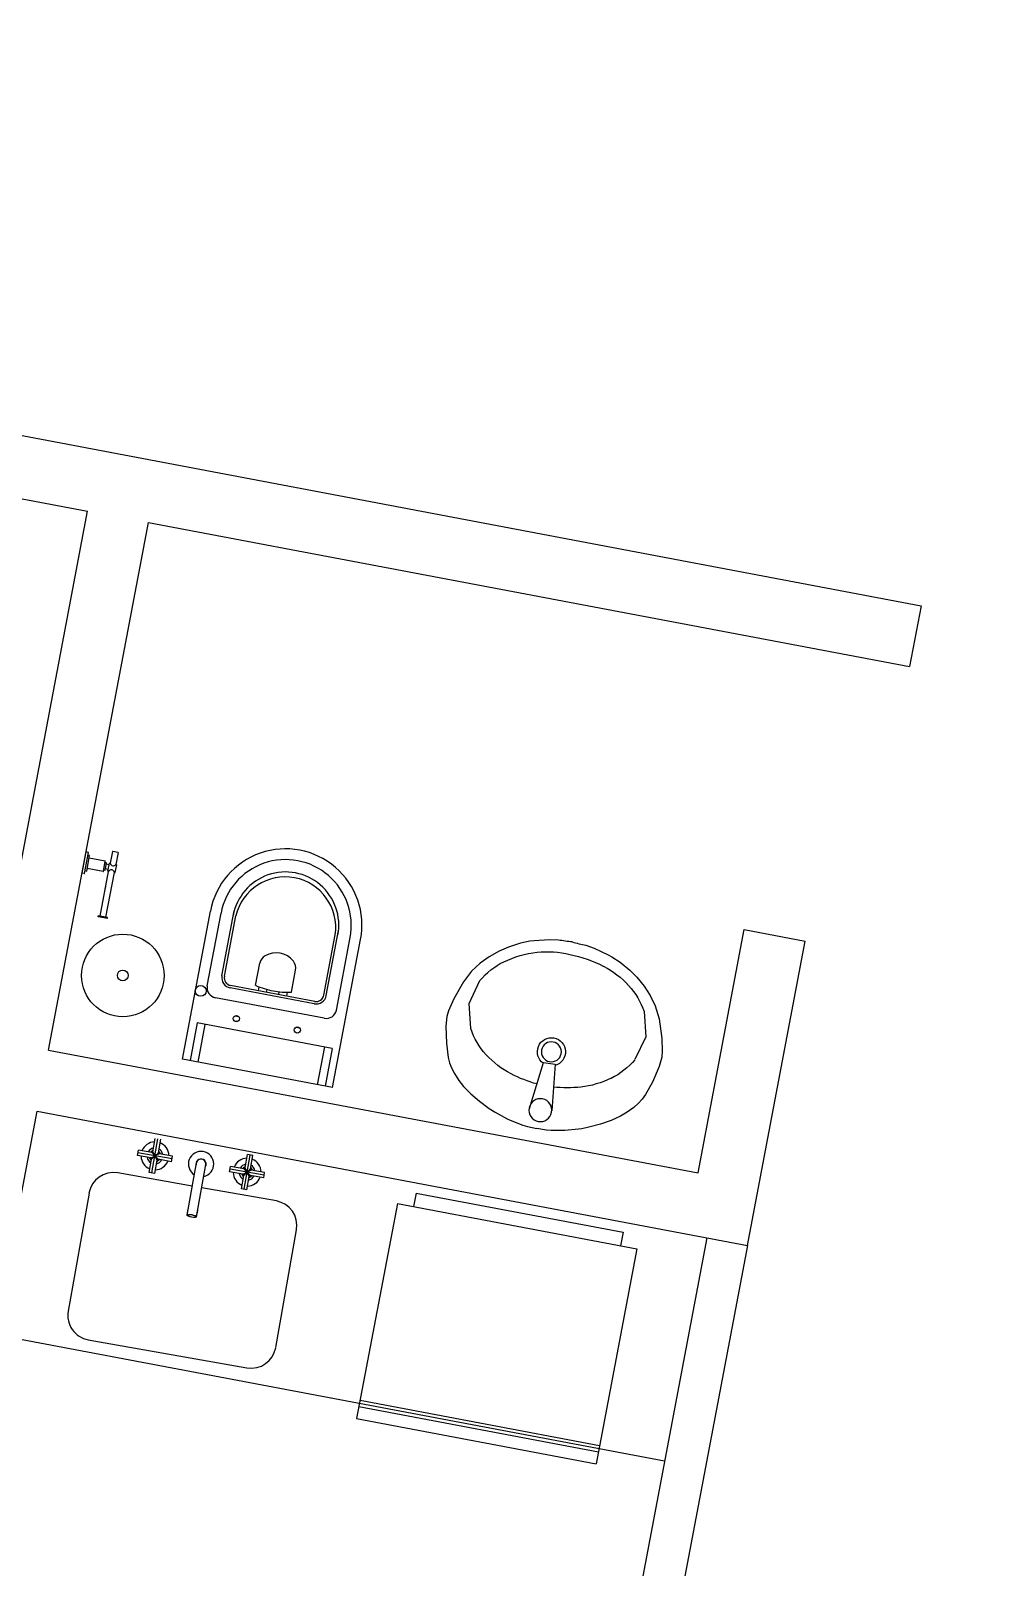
# Model space of a CAD drawing. Header units: inches. Extents: x -18604 to 2753, y -9056 to 3482.
# Drawn here: x -857.9 to -623.2, y -4356.8 to -3984.8 of the extents above; entities that cross this region are included whole.
import ezdxf

# ---------------------------------------------------------------- set-up
doc = ezdxf.new("R2010")
doc.units = ezdxf.units.IN
doc.linetypes.add('CONTINU', pattern=[0])
for name, color, linetype in [('FORÇA 1', 86, 'Continuous'), ('Linha Fina', 253, 'Continuous'), ('MOVEIS', 2, 'Continuous'), ('Parede', 6, 'Continuous'), ('Parede Baixo', 4, 'Continuous')]:
    doc.layers.add(name, color=color, linetype=linetype)

msp = doc.modelspace()

# ---------------------------------------------------------------- linework, layer by layer
at = {"layer": 'FORÇA 1'}
msp.add_open_spline([(30.92, -3632.36, -1746.08), (104.75, -3421.44, -1736.37), (202.16, -3061.05, -1725.2), (30.76, -2529.53, -1768.31), (-499.53, -2321.16, -1750.5), (-889.39, -2800.64, -1754.32), (-770.12, -3451.02, -1754.94), (-465.11, -3789.12, -1754.67), (-282.47, -3991.57, -1754.51)], degree=3, knots=[178.838613, 178.838613, 178.838613, 178.838613, 834.168805, 1290.493079, 1729.769843, 2241.688692, 2781.671488, 3587.659258, 3587.659258, 3587.659258, 3587.659258], dxfattribs=at)
at = {"layer": 'Linha Fina'}
for p, q in [((-845.44, -4188.77, -1754.51), (-844.48, -4183.66, -1754.51)), ((-844.84, -4188.83, -1754.51), (-843.9, -4183.82, -1754.51)), ((-843.94, -4183.76, -1754.51), (-844.48, -4183.66, -1754.51)), ((-844.33, -4188.27, -1754.51), (-843.62, -4184.53, -1754.51)), ((-843.66, -4184.47, -1754.51), (-843.96, -4184.42, -1754.51)), ((-839.85, -4185.86, -1754.51), (-843.74, -4185.12, -1754.51)), ((-838.09, -4183.5, -1754.51), (-838.63, -4186.39, -1754.51)), ((-838.09, -4183.5, -1754.51), (-838.63, -4186.39, -1754.51)), ((-836.71, -4183.76, -1754.51), (-837.26, -4186.65, -1754.51)), ((-844.9, -4188.87, -1754.51), (-845.44, -4188.77, -1754.51)), ((-844.39, -4188.31, -1754.51), (-844.68, -4188.25, -1754.51)), ((-840.34, -4188.41, -1754.51), (-844.22, -4187.68, -1754.51)), ((-841.06, -4199.2, -1754.51), (-839.01, -4188.36, -1754.51)), ((-840.28, -4188.37, -1754.51), (-839.82, -4185.91, -1754.51)), ((-839.92, -4188.08, -1754.51), (-840.17, -4188.04, -1754.51)), ((-839.86, -4188.04, -1754.51), (-839.55, -4186.37, -1754.51)), ((-839.59, -4186.31, -1754.51), (-839.83, -4186.27, -1754.51)), ((-839.17, -4187.89, -1754.51), (-839.81, -4187.77, -1754.51)), ((-839.68, -4199.46, -1754.51), (-837.63, -4188.62, -1754.51)), ((-838.96, -4186.76, -1754.51), (-839.6, -4186.64, -1754.51)), ((-839.19, -4188.27, -1754.51), (-838.84, -4186.4, -1754.51)), ((-839.01, -4188.36, -1754.51), (-839.15, -4188.33, -1754.51)), ((-838.63, -4186.39, -1754.51), (-838.78, -4186.36, -1754.51)), ((-837.48, -4188.65, -1754.51), (-837.63, -4188.62, -1754.51)), ((-837.42, -4188.61, -1754.51), (-837.07, -4186.74, -1754.51)), ((-837.11, -4186.68, -1754.51), (-837.26, -4186.65, -1754.51)), ((-839.9, -4193.11, -1754.51), (-839.69, -4191.99, -1754.51)), ((-841.58, -4199.33, -1754.51), (-841.54, -4199.11, -1754.51)), ((-839.29, -4199.76, -1754.51), (-841.58, -4199.33, -1754.51)), ((-839.25, -4199.54, -1754.51), (-841.54, -4199.11, -1754.51)), ((-839.29, -4199.76, -1754.51), (-839.25, -4199.54, -1754.51)), ((-808.4, -4223.3, -1754.51), (-807.55, -4223.46, -1754.51)), ((-793.66, -4226.09, -1754.51), (-792.82, -4226.25, -1754.51))]:
    msp.add_line(p, q, dxfattribs=at)
at = {"layer": 'Linha Fina', "linetype": 'CONTINU'}
for p in [(-837.99, -4183.52, -1754.51), (-836.71, -4183.76, -1754.51)]:
    msp.add_line(p, (-838.09, -4183.5, -1754.51), dxfattribs=at)
at = {"layer": 'Linha Fina', "color": 253, "lineweight": 0}
for p, q in [((-841.54, -4199.11, -1754.51), (-841.58, -4199.33, -1754.51)), ((-841.58, -4199.33, -1754.51), (-839.29, -4199.76, -1754.51)), ((-841.06, -4199.2, -1754.51), (-841.54, -4199.11, -1754.51)), ((-840.65, -4197.04, -1754.51), (-841.06, -4199.2, -1754.51)), ((-839.68, -4199.46, -1754.51), (-839.27, -4197.3, -1754.51)), ((-839.25, -4199.54, -1754.51), (-839.68, -4199.46, -1754.51)), ((-839.29, -4199.76, -1754.51), (-839.25, -4199.54, -1754.51))]:
    msp.add_line(p, q, dxfattribs=at)
at = {"layer": 'Linha Fina'}
for radius in [10, 1.31]:
    msp.add_circle((-835.58, -4213.55, -1754.51), radius, dxfattribs=at)
for centre, radius, start, end in [((-843.95, -4184.37, -1754.51), 0.05, 169.2862, 259.2862), ((-843.95, -4183.81, -1754.51), 0.05, 349.2862, 79.2862), ((-843.67, -4184.52, -1754.51), 0.05, 349.2862, 79.2862), ((-844.89, -4188.82, -1754.51), 0.05, 259.2862, 349.2862), ((-844.69, -4188.3, -1754.51), 0.05, 79.2862, 169.2862), ((-844.38, -4188.26, -1754.51), 0.05, 259.2862, 349.2862), ((-840.33, -4188.36, -1754.51), 0.05, 259.2862, 349.2862), ((-840.16, -4187.99, -1754.51), 0.05, 169.2862, 259.2862), ((-839.91, -4188.03, -1754.51), 0.05, 259.2862, 349.2862), ((-839.84, -4186.32, -1754.51), 0.05, 79.2862, 169.2862), ((-839.86, -4185.91, -1754.51), 0.05, 349.2862, 79.2862), ((-839.59, -4186.36, -1754.51), 0.05, 349.2862, 79.2862), ((-839.14, -4188.28, -1754.51), 0.05, 169.2862, 259.2862), ((-839.18, -4187.94, -1754.51), 0.05, 349.2862, 79.2862), ((-838.36, -4188.72, -1754.51), 0.74, 8.212, 150.3605), ((-838.95, -4186.71, -1754.51), 0.05, 259.2862, 349.2862), ((-838.79, -4186.41, -1754.51), 0.05, 79.2862, 169.2862), ((-837.9, -4186.29, -1754.51), 0.74, 188.212, 330.3605), ((-837.47, -4188.6, -1754.51), 0.05, 259.2862, 349.2862), ((-837.12, -4186.73, -1754.51), 0.05, 349.2862, 79.2862)]:
    msp.add_arc(centre, radius, start, end, dxfattribs=at)
at = {"layer": 'MOVEIS'}
for p, q in [((-821.15, -4233.83, -1754.51), (-814.36, -4197.96, -1754.51)), ((-815.14, -4216.03, -1754.51), (-811.81, -4198.45, -1754.51)), ((-811.58, -4213.65, -1754.51), (-808.6, -4197.9, -1754.51)), ((-810.99, -4213.76, -1754.51), (-808.22, -4199.12, -1754.51)), ((-786.92, -4218.31, -1754.51), (-784.15, -4203.68, -1754.51)), ((-786.33, -4218.42, -1754.51), (-783.35, -4202.68, -1754.51)), ((-784.79, -4240.7, -1754.51), (-778.01, -4204.84, -1754.51)), ((-783.89, -4221.94, -1754.51), (-780.56, -4204.36, -1754.51)), ((-803.43, -4215.99, -1754.51), (-802.41, -4210.61, -1754.51)), ((-794.78, -4217.63, -1754.51), (-793.76, -4212.25, -1754.51)), ((-751.76, -4220.32, -1754.51), (-749.15, -4214.79, -1754.51)), ((-789.25, -4220.42, -1754.51), (-809.59, -4216.57, -1754.51)), ((-789.14, -4219.83, -1754.51), (-809.48, -4215.98, -1754.51)), ((-802.75, -4217.25, -1754.51), (-802.57, -4216.33, -1754.51)), ((-800.78, -4217.62, -1754.51), (-800.66, -4216.95, -1754.51)), ((-797.83, -4218.18, -1754.51), (-797.71, -4217.51, -1754.51)), ((-795.87, -4218.55, -1754.51), (-795.69, -4217.63, -1754.51)), ((-786.81, -4223.93, -1754.51), (-813.14, -4218.95, -1754.51)), ((-751.35, -4226.43, -1754.51), (-751.76, -4220.32, -1754.51)), ((-709.42, -4222.31, -1754.51), (-709.01, -4228.41, -1754.51)), ((-817.57, -4225.04, -1754.51), (-819.3, -4234.18, -1754.51)), ((-784.91, -4231.22, -1754.51), (-817.57, -4225.04, -1754.51)), ((-815.69, -4225.39, -1754.51), (-817.42, -4234.53, -1754.51)), ((-709.01, -4228.41, -1754.51), (-711.63, -4233.94, -1754.51)), ((-786.8, -4230.86, -1754.51), (-788.53, -4240, -1754.51)), ((-784.91, -4231.22, -1754.51), (-786.64, -4240.36, -1754.51)), ((-784.79, -4240.7, -1754.51), (-821.15, -4233.83, -1754.51)), ((-737.11, -4245.77, -1754.51), (-733.76, -4234.65, -1754.51)), ((-733.76, -4234.65, -1754.51), (-730.92, -4235.06, -1754.51)), ((-730.92, -4235.06, -1754.51), (-731.75, -4246.37, -1754.51)), ((-832.04, -4257.18, -1754.51), (-831.81, -4255.84, -1754.51)), ((-828.57, -4256.41, -1754.51), (-831.81, -4255.84, -1754.51)), ((-828.53, -4261.37, -1754.51), (-827.07, -4253.11, -1754.51)), ((-828.31, -4256.23, -1754.51), (-827.74, -4252.99, -1754.51)), ((-826.97, -4256.47, -1754.51), (-826.4, -4253.23, -1754.51)), ((-828.81, -4257.75, -1754.51), (-832.04, -4257.18, -1754.51)), ((-823.67, -4257.97, -1754.51), (-831.92, -4256.51, -1754.51)), ((-829.19, -4261.25, -1754.51), (-828.62, -4258.01, -1754.51)), ((-828.81, -4257.75, -1754.51), (-828.8, -4257.75, -1754.51)), ((-828.8, -4257.75, -1754.51), (-828.79, -4257.74, -1754.51)), ((-828.79, -4257.74, -1754.51), (-828.76, -4257.73, -1754.51)), ((-828.76, -4257.73, -1754.51), (-828.74, -4257.72, -1754.51)), ((-828.74, -4257.72, -1754.51), (-828.71, -4257.7, -1754.51)), ((-828.71, -4257.7, -1754.51), (-828.67, -4257.68, -1754.51)), ((-828.67, -4257.68, -1754.51), (-828.67, -4257.68, -1754.51)), ((-828.67, -4257.68, -1754.51), (-828.66, -4257.68, -1754.51)), ((-828.66, -4257.68, -1754.51), (-828.65, -4257.67, -1754.51)), ((-828.65, -4257.67, -1754.51), (-828.61, -4257.65, -1754.51)), ((-826.97, -4256.47, -1754.51), (-828.62, -4258.01, -1754.51)), ((-828.61, -4257.65, -1754.51), (-828.56, -4257.63, -1754.51)), ((-827.8, -4257.24, -1754.51), (-828.57, -4256.41, -1754.51)), ((-828.56, -4257.63, -1754.51), (-828.51, -4257.6, -1754.51)), ((-828.51, -4257.6, -1754.51), (-828.51, -4257.6, -1754.51)), ((-828.51, -4257.6, -1754.51), (-828.5, -4257.6, -1754.51)), ((-828.5, -4257.6, -1754.51), (-828.44, -4257.57, -1754.51)), ((-828.5, -4257.6, -1754.51), (-828.5, -4257.6, -1754.51)), ((-828.44, -4257.57, -1754.51), (-828.39, -4257.54, -1754.51)), ((-828.39, -4257.54, -1754.51), (-828.33, -4257.51, -1754.51)), ((-828.33, -4257.51, -1754.51), (-828.32, -4257.5, -1754.51)), ((-828.32, -4257.5, -1754.51), (-828.31, -4257.5, -1754.51)), ((-827.28, -4258.25, -1754.51), (-828.31, -4256.23, -1754.51)), ((-828.31, -4257.5, -1754.51), (-828.3, -4257.5, -1754.51)), ((-828.3, -4257.5, -1754.51), (-828.25, -4257.47, -1754.51)), ((-828.25, -4257.47, -1754.51), (-828.19, -4257.44, -1754.51)), ((-828.19, -4257.44, -1754.51), (-828.14, -4257.41, -1754.51)), ((-828.14, -4257.41, -1754.51), (-828.11, -4257.4, -1754.51)), ((-828.11, -4257.4, -1754.51), (-828.09, -4257.39, -1754.51)), ((-828.09, -4257.39, -1754.51), (-828.06, -4257.37, -1754.51)), ((-828.06, -4257.37, -1754.51), (-827.97, -4257.33, -1754.51)), ((-827.97, -4257.33, -1754.51), (-827.88, -4257.28, -1754.51)), ((-827.88, -4257.28, -1754.51), (-827.8, -4257.24, -1754.51)), ((-827.86, -4261.48, -1754.51), (-827.28, -4258.25, -1754.51)), ((-826.79, -4256.73, -1754.51), (-827.8, -4257.24, -1754.51)), ((-827.8, -4257.24, -1754.51), (-827.73, -4257.31, -1754.51)), ((-827.73, -4257.31, -1754.51), (-827.66, -4257.38, -1754.51)), ((-827.66, -4257.38, -1754.51), (-827.6, -4257.45, -1754.51)), ((-827.6, -4257.45, -1754.51), (-827.58, -4257.48, -1754.51)), ((-827.58, -4257.48, -1754.51), (-827.55, -4257.5, -1754.51)), ((-827.55, -4257.5, -1754.51), (-827.53, -4257.52, -1754.51)), ((-827.53, -4257.52, -1754.51), (-827.49, -4257.57, -1754.51)), ((-827.49, -4257.57, -1754.51), (-827.45, -4257.61, -1754.51)), ((-827.45, -4257.61, -1754.51), (-827.41, -4257.65, -1754.51)), ((-827.41, -4257.65, -1754.51), (-827.4, -4257.66, -1754.51)), ((-827.4, -4257.66, -1754.51), (-827.4, -4257.67, -1754.51)), ((-827.4, -4257.67, -1754.51), (-827.39, -4257.67, -1754.51)), ((-827.39, -4257.67, -1754.51), (-827.34, -4257.72, -1754.51)), ((-827.34, -4257.72, -1754.51), (-827.3, -4257.77, -1754.51)), ((-827.3, -4257.77, -1754.51), (-827.26, -4257.82, -1754.51)), ((-827.26, -4257.82, -1754.51), (-827.25, -4257.82, -1754.51)), ((-827.25, -4257.82, -1754.51), (-827.25, -4257.82, -1754.51)), ((-827.25, -4257.82, -1754.51), (-827.25, -4257.82, -1754.51)), ((-827.25, -4257.82, -1754.51), (-827.21, -4257.87, -1754.51)), ((-827.21, -4257.87, -1754.51), (-827.17, -4257.9, -1754.51)), ((-827.17, -4257.9, -1754.51), (-827.14, -4257.94, -1754.51)), ((-827.14, -4257.94, -1754.51), (-827.14, -4257.95, -1754.51)), ((-827.14, -4257.95, -1754.51), (-827.13, -4257.95, -1754.51)), ((-827.13, -4257.95, -1754.51), (-827.13, -4257.96, -1754.51)), ((-827.13, -4257.96, -1754.51), (-827.1, -4257.98, -1754.51)), ((-827.1, -4257.98, -1754.51), (-827.08, -4258.01, -1754.51)), ((-827.08, -4258.01, -1754.51), (-827.06, -4258.03, -1754.51)), ((-827.06, -4258.03, -1754.51), (-827.04, -4258.05, -1754.51)), ((-827.04, -4258.05, -1754.51), (-827.03, -4258.06, -1754.51)), ((-827.03, -4258.06, -1754.51), (-827.02, -4258.07, -1754.51)), ((-823.79, -4258.64, -1754.51), (-827.02, -4258.07, -1754.51)), ((-823.55, -4257.3, -1754.51), (-826.79, -4256.73, -1754.51)), ((-823.79, -4258.64, -1754.51), (-823.55, -4257.3, -1754.51)), ((-820.01, -4271.57, -1754.51), (-817.78, -4258.93, -1754.51)), ((-817.71, -4271.97, -1754.51), (-815.48, -4259.34, -1754.51)), ((-806.22, -4265.3, -1754.51), (-804.76, -4257.05, -1754.51)), ((-806, -4260.17, -1754.51), (-805.43, -4256.93, -1754.51)), ((-804.09, -4257.17, -1754.51), (-805.43, -4256.93, -1754.51)), ((-804.66, -4260.4, -1754.51), (-804.09, -4257.17, -1754.51)), ((-818.76, -4264.57, -1817.95), (-836.81, -4261.38, -1817.95)), ((-827.86, -4261.48, -1754.51), (-829.19, -4261.25, -1754.51)), ((-809.74, -4261.12, -1754.51), (-809.5, -4259.78, -1754.51)), ((-806.5, -4261.69, -1754.51), (-809.74, -4261.12, -1754.51)), ((-801.36, -4261.91, -1754.51), (-809.62, -4260.45, -1754.51)), ((-806.26, -4260.35, -1754.51), (-809.5, -4259.78, -1754.51)), ((-806.89, -4265.19, -1754.51), (-806.32, -4261.95, -1754.51)), ((-806.5, -4261.69, -1754.51), (-806.49, -4261.69, -1754.51)), ((-806.49, -4261.69, -1754.51), (-806.48, -4261.68, -1754.51)), ((-806.48, -4261.68, -1754.51), (-806.46, -4261.67, -1754.51)), ((-806.46, -4261.67, -1754.51), (-806.43, -4261.65, -1754.51)), ((-806.43, -4261.65, -1754.51), (-806.4, -4261.64, -1754.51)), ((-806.4, -4261.64, -1754.51), (-806.36, -4261.62, -1754.51)), ((-806.36, -4261.62, -1754.51), (-806.35, -4261.61, -1754.51)), ((-806.36, -4261.62, -1754.51), (-806.36, -4261.62, -1754.51)), ((-806.35, -4261.61, -1754.51), (-806.3, -4261.59, -1754.51)), ((-806.35, -4261.61, -1754.51), (-806.35, -4261.61, -1754.51)), ((-806.31, -4261.95, -1754.51), (-806.32, -4261.95, -1754.51)), ((-806.3, -4261.93, -1754.51), (-806.31, -4261.95, -1754.51)), ((-806.3, -4261.59, -1754.51), (-806.25, -4261.56, -1754.51)), ((-806.28, -4261.92, -1754.51), (-806.3, -4261.93, -1754.51)), ((-806.26, -4261.9, -1754.51), (-806.28, -4261.92, -1754.51)), ((-806.25, -4260.37, -1754.51), (-806.26, -4260.35, -1754.51)), ((-806.26, -4260.35, -1754.51), (-806.26, -4260.35, -1754.51)), ((-806.23, -4261.87, -1754.51), (-806.26, -4261.9, -1754.51)), ((-806.23, -4260.39, -1754.51), (-806.25, -4260.37, -1754.51)), ((-806.25, -4261.56, -1754.51), (-806.2, -4261.54, -1754.51)), ((-806.21, -4260.41, -1754.51), (-806.23, -4260.39, -1754.51)), ((-806.21, -4261.85, -1754.51), (-806.23, -4261.87, -1754.51)), ((-806.19, -4260.43, -1754.51), (-806.21, -4260.41, -1754.51)), ((-806.2, -4261.84, -1754.51), (-806.21, -4261.85, -1754.51)), ((-806.2, -4261.54, -1754.51), (-806.19, -4261.53, -1754.51)), ((-806.2, -4261.54, -1754.51), (-806.2, -4261.54, -1754.51)), ((-806.2, -4261.54, -1754.51), (-806.2, -4261.54, -1754.51)), ((-806.19, -4261.83, -1754.51), (-806.2, -4261.84, -1754.51)), ((-806.2, -4261.84, -1754.51), (-806.2, -4261.84, -1754.51)), ((-806.16, -4260.46, -1754.51), (-806.19, -4260.43, -1754.51)), ((-806.19, -4261.53, -1754.51), (-806.14, -4261.5, -1754.51)), ((-806.15, -4261.8, -1754.51), (-806.19, -4261.83, -1754.51)), ((-806.16, -4260.47, -1754.51), (-806.16, -4260.46, -1754.51)), ((-806.15, -4260.47, -1754.51), (-806.16, -4260.47, -1754.51)), ((-806.15, -4260.48, -1754.51), (-806.15, -4260.47, -1754.51)), ((-806.11, -4260.51, -1754.51), (-806.15, -4260.48, -1754.51)), ((-806.12, -4261.76, -1754.51), (-806.15, -4261.8, -1754.51)), ((-806.14, -4261.5, -1754.51), (-806.08, -4261.47, -1754.51)), ((-806.07, -4261.72, -1754.51), (-806.12, -4261.76, -1754.51)), ((-806.07, -4260.55, -1754.51), (-806.11, -4260.51, -1754.51)), ((-806.08, -4261.47, -1754.51), (-806.02, -4261.44, -1754.51)), ((-806.04, -4260.59, -1754.51), (-806.07, -4260.55, -1754.51)), ((-806.02, -4261.67, -1754.51), (-806.07, -4261.72, -1754.51)), ((-806.07, -4261.72, -1754.51), (-806.07, -4261.72, -1754.51)), ((-806.07, -4261.72, -1754.51), (-806.07, -4261.72, -1754.51)), ((-806.07, -4261.72, -1754.51), (-806.07, -4261.72, -1754.51)), ((-806.03, -4260.6, -1754.51), (-806.04, -4260.59, -1754.51)), ((-805.99, -4260.65, -1754.51), (-806.03, -4260.6, -1754.51)), ((-806.03, -4260.6, -1754.51), (-806.03, -4260.6, -1754.51)), ((-806.03, -4260.6, -1754.51), (-806.03, -4260.6, -1754.51)), ((-806.02, -4261.44, -1754.51), (-806.01, -4261.44, -1754.51)), ((-805.97, -4261.63, -1754.51), (-806.02, -4261.67, -1754.51)), ((-806.01, -4261.44, -1754.51), (-806, -4261.44, -1754.51)), ((-804.98, -4262.19, -1754.51), (-806, -4260.17, -1754.51)), ((-806, -4261.43, -1754.51), (-805.94, -4261.41, -1754.51)), ((-806, -4261.44, -1754.51), (-806, -4261.43, -1754.51)), ((-805.94, -4260.7, -1754.51), (-805.99, -4260.65, -1754.51)), ((-805.92, -4261.58, -1754.51), (-805.97, -4261.63, -1754.51)), ((-805.9, -4260.74, -1754.51), (-805.94, -4260.7, -1754.51)), ((-805.94, -4261.41, -1754.51), (-805.89, -4261.38, -1754.51)), ((-805.91, -4261.57, -1754.51), (-805.92, -4261.58, -1754.51)), ((-805.92, -4261.58, -1754.51), (-805.92, -4261.58, -1754.51)), ((-805.9, -4261.56, -1754.51), (-805.91, -4261.57, -1754.51)), ((-805.89, -4260.75, -1754.51), (-805.9, -4260.74, -1754.51)), ((-805.86, -4261.52, -1754.51), (-805.9, -4261.56, -1754.51)), ((-805.88, -4260.76, -1754.51), (-805.89, -4260.75, -1754.51)), ((-805.89, -4261.38, -1754.51), (-805.83, -4261.35, -1754.51)), ((-805.84, -4260.81, -1754.51), (-805.88, -4260.76, -1754.51)), ((-805.88, -4260.76, -1754.51), (-805.88, -4260.76, -1754.51)), ((-805.82, -4261.48, -1754.51), (-805.86, -4261.52, -1754.51)), ((-805.8, -4260.85, -1754.51), (-805.84, -4260.81, -1754.51)), ((-805.83, -4261.35, -1754.51), (-805.81, -4261.34, -1754.51)), ((-805.77, -4261.44, -1754.51), (-805.82, -4261.48, -1754.51)), ((-805.81, -4261.34, -1754.51), (-805.78, -4261.32, -1754.51)), ((-805.75, -4260.9, -1754.51), (-805.8, -4260.85, -1754.51)), ((-805.78, -4261.32, -1754.51), (-805.75, -4261.31, -1754.51)), ((-805.75, -4261.42, -1754.51), (-805.77, -4261.44, -1754.51)), ((-805.73, -4260.92, -1754.51), (-805.75, -4260.9, -1754.51)), ((-805.75, -4261.31, -1754.51), (-805.66, -4261.27, -1754.51)), ((-805.73, -4261.4, -1754.51), (-805.75, -4261.42, -1754.51)), ((-805.71, -4260.94, -1754.51), (-805.73, -4260.92, -1754.51)), ((-805.7, -4261.38, -1754.51), (-805.73, -4261.4, -1754.51)), ((-805.69, -4260.96, -1754.51), (-805.71, -4260.94, -1754.51)), ((-805.63, -4261.31, -1754.51), (-805.7, -4261.38, -1754.51)), ((-805.62, -4261.03, -1754.51), (-805.69, -4260.96, -1754.51)), ((-805.66, -4261.27, -1754.51), (-805.58, -4261.22, -1754.51)), ((-805.56, -4261.24, -1754.51), (-805.63, -4261.31, -1754.51)), ((-805.56, -4261.11, -1754.51), (-805.62, -4261.03, -1754.51)), ((-805.58, -4261.22, -1754.51), (-805.49, -4261.18, -1754.51)), ((-805.49, -4261.18, -1754.51), (-805.56, -4261.11, -1754.51)), ((-805.49, -4261.18, -1754.51), (-805.56, -4261.24, -1754.51)), ((-805.55, -4265.42, -1754.51), (-804.98, -4262.19, -1754.51)), ((-804.66, -4260.4, -1754.51), (-805.49, -4261.18, -1754.51)), ((-804.48, -4260.67, -1754.51), (-805.49, -4261.18, -1754.51)), ((-805.49, -4261.18, -1754.51), (-805.42, -4261.25, -1754.51)), ((-805.42, -4261.25, -1754.51), (-805.36, -4261.32, -1754.51)), ((-805.36, -4261.32, -1754.51), (-805.29, -4261.39, -1754.51)), ((-805.29, -4261.39, -1754.51), (-805.27, -4261.41, -1754.51)), ((-805.27, -4261.41, -1754.51), (-805.25, -4261.44, -1754.51)), ((-805.25, -4261.44, -1754.51), (-805.23, -4261.46, -1754.51)), ((-805.23, -4261.46, -1754.51), (-805.19, -4261.5, -1754.51)), ((-805.19, -4261.5, -1754.51), (-805.14, -4261.55, -1754.51)), ((-805.14, -4261.55, -1754.51), (-805.1, -4261.59, -1754.51)), ((-805.1, -4261.59, -1754.51), (-805.1, -4261.6, -1754.51)), ((-805.1, -4261.6, -1754.51), (-805.09, -4261.6, -1754.51)), ((-805.09, -4261.6, -1754.51), (-805.09, -4261.61, -1754.51)), ((-805.09, -4261.61, -1754.51), (-805.04, -4261.66, -1754.51)), ((-805.04, -4261.66, -1754.51), (-804.99, -4261.71, -1754.51)), ((-804.99, -4261.71, -1754.51), (-804.95, -4261.75, -1754.51)), ((-804.95, -4261.75, -1754.51), (-804.95, -4261.76, -1754.51)), ((-804.95, -4261.76, -1754.51), (-804.95, -4261.76, -1754.51)), ((-804.95, -4261.76, -1754.51), (-804.94, -4261.76, -1754.51)), ((-804.94, -4261.76, -1754.51), (-804.91, -4261.8, -1754.51)), ((-804.91, -4261.8, -1754.51), (-804.87, -4261.84, -1754.51)), ((-804.87, -4261.84, -1754.51), (-804.83, -4261.88, -1754.51)), ((-804.83, -4261.88, -1754.51), (-804.83, -4261.88, -1754.51)), ((-804.83, -4261.88, -1754.51), (-804.82, -4261.89, -1754.51)), ((-804.82, -4261.89, -1754.51), (-804.82, -4261.89, -1754.51)), ((-804.82, -4261.89, -1754.51), (-804.79, -4261.92, -1754.51)), ((-804.79, -4261.92, -1754.51), (-804.77, -4261.95, -1754.51)), ((-804.77, -4261.95, -1754.51), (-804.75, -4261.97, -1754.51)), ((-804.75, -4261.97, -1754.51), (-804.73, -4261.99, -1754.51)), ((-804.73, -4261.99, -1754.51), (-804.72, -4262, -1754.51)), ((-801.48, -4262.57, -1754.51), (-804.72, -4262, -1754.51)), ((-804.72, -4262, -1754.51), (-804.72, -4262, -1754.51)), ((-801.25, -4261.24, -1754.51), (-804.48, -4260.67, -1754.51)), ((-801.48, -4262.57, -1754.51), (-801.25, -4261.24, -1754.51)), ((-843.76, -4266.25, -1817.95), (-848.81, -4294.81, -1817.95)), ((-798.41, -4268.16, -1817.95), (-816.46, -4264.98, -1817.95)), ((-805.55, -4265.42, -1754.51), (-806.89, -4265.19, -1754.51)), ((-764.59, -4266.26, -1691.07), (-765.2, -4269.51, -1691.07)), ((-764.59, -4266.26, -1691.07), (-714.47, -4275.74, -1691.07)), ((-820.02, -4271.59, -1754.51), (-819.74, -4270.05, -1754.51)), ((-817.71, -4271.99, -1754.51), (-817.44, -4270.46, -1754.51)), ((-769.13, -4268.76, -1691.07), (-778.98, -4320.84, -1691.07)), ((-769.13, -4268.76, -1691.07), (-711.16, -4279.73, -1691.07)), ((-820.01, -4271.57, -1754.51), (-819.88, -4271.48, -1754.51)), ((-819.97, -4271.69, -1754.51), (-820.01, -4271.57, -1754.51)), ((-819.76, -4271.84, -1754.51), (-819.97, -4271.69, -1754.51)), ((-819.88, -4271.48, -1754.51), (-819.61, -4271.43, -1754.51)), ((-819.74, -4271.57, -1754.51), (-819.79, -4271.67, -1754.51)), ((-819.79, -4271.67, -1754.51), (-819.65, -4271.79, -1754.51)), ((-819.39, -4271.98, -1754.51), (-819.76, -4271.84, -1754.51)), ((-819.54, -4271.51, -1754.51), (-819.74, -4271.57, -1754.51)), ((-819.65, -4271.79, -1754.51), (-819.34, -4271.92, -1754.51)), ((-819.61, -4271.43, -1754.51), (-819.23, -4271.44, -1754.51)), ((-819.21, -4271.5, -1754.51), (-819.54, -4271.51, -1754.51)), ((-818.92, -4272.09, -1754.51), (-819.39, -4271.98, -1754.51)), ((-819.34, -4271.92, -1754.51), (-818.91, -4272.03, -1754.51)), ((-819.23, -4271.44, -1754.51), (-818.81, -4271.49, -1754.51)), ((-818.82, -4271.55, -1754.51), (-819.21, -4271.5, -1754.51)), ((-818.43, -4272.15, -1754.51), (-818.92, -4272.09, -1754.51)), ((-818.91, -4272.03, -1754.51), (-818.46, -4272.08, -1754.51)), ((-818.44, -4271.64, -1754.51), (-818.82, -4271.55, -1754.51)), ((-818.81, -4271.49, -1754.51), (-818.4, -4271.59, -1754.51)), ((-818.46, -4272.08, -1754.51), (-818.13, -4272.06, -1754.51)), ((-818.14, -4271.76, -1754.51), (-818.44, -4271.64, -1754.51)), ((-818.04, -4272.14, -1754.51), (-818.43, -4272.15, -1754.51)), ((-818.4, -4271.59, -1754.51), (-818.04, -4271.71, -1754.51)), ((-817.96, -4271.88, -1754.51), (-818.14, -4271.76, -1754.51)), ((-818.13, -4272.06, -1754.51), (-817.95, -4271.99, -1754.51)), ((-818.04, -4271.71, -1754.51), (-817.8, -4271.84, -1754.51)), ((-817.79, -4272.08, -1754.51), (-818.04, -4272.14, -1754.51)), ((-817.95, -4271.99, -1754.51), (-817.96, -4271.88, -1754.51)), ((-817.8, -4271.84, -1754.51), (-817.71, -4271.97, -1754.51)), ((-817.71, -4271.97, -1754.51), (-817.79, -4272.08, -1754.51)), ((-798.58, -4303.67, -1817.95), (-793.54, -4275.11, -1817.95)), ((-714.47, -4275.74, -1691.07), (-715.09, -4278.99, -1691.07)), ((-711.16, -4279.73, -1691.07), (-721.01, -4331.81, -1691.07)), ((-866.57, -4300.42, -1754.51), (-704.44, -4331.09, -1754.51)), ((-843.94, -4301.76, -1817.95), (-805.53, -4308.54, -1817.95)), ((-778.43, -4317.89, -1691.07), (-720.45, -4328.86, -1691.07)), ((-778.15, -4316.42, -1691.07), (-720.17, -4327.39, -1691.07)), ((-778.98, -4320.84, -1691.07), (-721.01, -4331.81, -1691.07))]:
    msp.add_line(p, q, dxfattribs=at)
for points in [[(-726.79, -4205.43, -0.021013), (-730.14, -4204.99), (-732.27, -4204.94), (-736.04, -4205.14), (-737.04, -4205.26), (-739.35, -4205.76), (-742.26, -4206.74), (-744.45, -4207.71), (-746.89, -4209.05), (-749.08, -4210.58), (-751.14, -4212.49), (-753.14, -4215.06), (-755.49, -4219.25), (-756.72, -4222.08), (-757.15, -4223.52), (-757.42, -4225.83), (-757.26, -4229.93), (-756.82, -4233.38), (-756.5, -4234.69), (-756.01, -4235.95), (-755.33, -4237.28), (-754.27, -4238.95), (-753.09, -4240.44), (-751.37, -4242.2), (-749.26, -4244.01), (-746.92, -4245.75), (-745.47, -4246.69), (-744.03, -4247.49), (-742.54, -4248.24), (-741.79, -4248.57), (-738.74, -4249.77), (-737.6, -4250.13), (-735.35, -4250.63)], [(-726.79, -4205.43, 0.021013), (-723.52, -4206.24), (-721.51, -4206.97), (-718.08, -4208.54), (-717.19, -4209.01), (-715.23, -4210.33), (-712.87, -4212.3), (-711.19, -4214), (-709.41, -4216.14), (-707.93, -4218.37), (-706.71, -4220.9), (-705.78, -4224.02), (-705.13, -4228.78), (-705.01, -4231.86), (-705.14, -4233.36), (-705.74, -4235.61), (-707.39, -4239.36), (-709.05, -4242.41), (-709.83, -4243.52), (-710.74, -4244.51), (-711.86, -4245.5), (-713.47, -4246.67), (-715.11, -4247.63), (-717.35, -4248.64), (-719.97, -4249.55), (-722.79, -4250.32), (-724.48, -4250.66), (-726.12, -4250.88), (-727.78, -4251.03), (-728.6, -4251.06), (-731.87, -4251.07), (-733.06, -4250.99), (-735.35, -4250.63)]]:
    msp.add_lwpolyline(points, format="xyb", dxfattribs=at)
for centre, radius in [((-816.73, -4217.29, -1754.51), 1.31), ((-808.09, -4223.98, -1754.51), 0.75), ((-793.35, -4226.77, -1754.51), 0.75)]:
    msp.add_circle(centre, radius, dxfattribs=at)
for centre, radius, start, end in [((-796.19, -4201.4, -1754.51), 18.5, 349.2862, 169.2862), ((-796.19, -4201.4, -1754.51), 15.9, 349.2862, 169.2862), ((-796.19, -4201.4, -1754.51), 12.9, 349.2862, 169.2862), ((-796.29, -4201.95, -1754.51), 12.26, 351.8868, 166.6857), ((-799.75, -4211.11, -1754.51), 2.7, 120.1185, 169.2862), ((-798.45, -4213.36, -1754.51), 5.3, 38.454, 120.1185), ((-796.41, -4211.75, -1754.51), 2.7, 349.2862, 38.454), ((-809.12, -4214.11, -1754.51), 2.5, 169.2862, 259.2862), ((-809.12, -4214.11, -1754.51), 1.9, 169.2862, 259.2862), ((-812.68, -4216.49, -1754.51), 2.5, 169.2862, 259.2862), ((-794.06, -4193.44, -1754.51), 24.42, 247.4532, 257.8598), ((-795.26, -4193.21, -1754.51), 24.42, 260.7127, 271.1193), ((-788.79, -4217.96, -1754.51), 2.5, 259.2862, 349.2862), ((-788.79, -4217.96, -1754.51), 1.9, 259.2862, 349.2862), ((-786.35, -4221.47, -1754.51), 2.5, 259.2862, 349.2862), ((-827.8, -4257.24, -1754.51), 3.38, 91.6068, 158.3739), ((-827.8, -4257.24, -1754.51), 1.93, 100.5967, 149.3863), ((-827.8, -4257.24, -1754.51), 1.39, 109.1906, 140.7924), ((-827.8, -4257.24, -1754.51), 1.36, 109.9941, 139.9882), ((-827.8, -4257.24, -1754.51), 1.93, 10.5938, 59.3895), ((-827.8, -4257.24, -1754.51), 3.38, 1.6051, 68.3758), ((-827.8, -4257.24, -1754.51), 3.38, 181.6045, 248.3721), ((-827.8, -4257.24, -1754.51), 1.93, 190.5916, 239.3822), ((-827.8, -4257.24, -1754.51), 1.39, 199.1851, 230.7881), ((-827.8, -4257.24, -1754.51), 1.36, 199.9882, 229.9847), ((-828.85, -4257.97, -1754.51), 0.226, 349.9644, 80.0151), ((-828.53, -4256.19, -1754.51), 0.226, 259.9634, 350.0149), ((-827.8, -4257.24, -1754.51), 3.38, 271.6031, 338.3744), ((-827.8, -4257.24, -1754.51), 1.93, 280.5894, 329.3861), ((-827.8, -4257.24, -1754.51), 1.39, 289.1809, 320.7938), ((-827.8, -4257.24, -1754.51), 1.36, 289.9847, 319.9905), ((-827.06, -4258.29, -1754.51), 0.226, 79.9638, 170.0144), ((-826.75, -4256.5, -1754.51), 0.226, 169.9648, 260.0144), ((-827.8, -4257.24, -1754.51), 1.39, 19.1865, 50.7982), ((-827.8, -4257.24, -1754.51), 1.36, 19.9904, 49.994), ((-816.64, -4259.21, -1754.51), 3.06, 282.4221, 237.5568), ((-816.64, -4259.21, -1754.51), 1.22, 332.5418, 187.4371), ((-816.64, -4259.21, -1754.51), 1.17, 353.7198, 166.2591), ((-805.49, -4261.18, -1754.51), 3.38, 91.6067, 158.3738), ((-805.49, -4261.18, -1754.51), 1.93, 100.596, 149.3851), ((-805.49, -4261.18, -1754.51), 1.93, 10.5927, 59.3888), ((-805.49, -4261.18, -1754.51), 3.38, 1.6051, 68.3757), ((-837.86, -4267.29, -1817.95), 6, 79.9895, 169.9895), ((-805.49, -4261.18, -1754.51), 3.38, 181.6045, 248.3722), ((-805.49, -4261.18, -1754.51), 1.93, 190.5928, 239.3829), ((-805.49, -4261.18, -1754.51), 1.39, 199.1851, 230.7883), ((-805.49, -4261.18, -1754.51), 1.36, 199.9881, 229.9845), ((-805.49, -4261.18, -1754.51), 1.39, 109.1906, 140.7924), ((-805.49, -4261.18, -1754.51), 1.36, 109.994, 139.9882), ((-806.54, -4261.91, -1754.51), 0.226, 349.9632, 80.0147), ((-806.22, -4260.13, -1754.51), 0.226, 259.9641, 350.0151), ((-805.49, -4261.18, -1754.51), 3.38, 271.6032, 338.3745), ((-805.49, -4261.18, -1754.51), 1.93, 280.5901, 329.3873), ((-805.49, -4261.18, -1754.51), 1.36, 289.9848, 319.9905), ((-805.49, -4261.18, -1754.51), 1.39, 289.1809, 320.7939), ((-804.76, -4262.23, -1754.51), 0.226, 79.964, 170.0133), ((-804.44, -4260.44, -1754.51), 0.226, 169.9651, 260.0144), ((-805.49, -4261.18, -1754.51), 1.36, 19.9903, 49.9939), ((-805.49, -4261.18, -1754.51), 1.39, 19.1865, 50.7982), ((-799.45, -4274.07, -1817.95), 6, 349.9895, 79.9895), ((-842.9, -4295.85, -1817.95), 6, 169.9895, 259.9895), ((-804.49, -4302.63, -1817.95), 6, 259.9895, 349.9895)]:
    msp.add_arc(centre, radius, start, end, dxfattribs=at)
at = {"layer": 'MOVEIS', "extrusion": (0, 0, -1)}
for centre, major_axis, start_param, end_param in [((-732.84, -4229.89, -1754.51), (15.62, 15.62), -0.896966, -0.535795), ((-735.76, -4225.97, -1754.51), (-12.34, 12.34), 6.193357, 6.616574), ((-732.53, -4232.61, -1754.51), (-17.56, 17.56), 0.333388, 0.673831), ((-732.81, -4237.16, -1754.51), (20.64, 20.64), -0.598408, -0.29985), ((-729.69, -4231.24, -1754.51), (15.91, 15.91), -0.29985, 0.040592), ((-725.97, -4227.82, -1754.51), (-12.34, 12.34), 1.611388, 2.034605), ((-734.8, -4220.91, -1754.51), (-12.34, 12.34), 4.752981, 5.176198), ((-731.84, -4232.04, -1754.51), (-2.41, 2.41), 4.545294, 9.94324), ((-731.84, -4232.04, -1754.51), (-1.71, 1.71), 2.543185, 8.82637), ((-731.09, -4217.49, -1754.51), (15.91, 15.91), 2.841743, 3.182185), ((-727.97, -4211.57, -1754.51), (-20.64, 20.64), 4.18157, 4.412539), ((-725.02, -4222.77, -1754.51), (-12.34, 12.34), 3.051764, 3.474981), ((-727.97, -4211.57, -1754.51), (-20.64, 20.64), 3.815423, 4.042255), ((-727.22, -4218.22, -1754.51), (15.91, 15.91), 1.904185, 2.244627), ((-734.51, -4246.17, -1754.51), (1.96, 1.96), 0.9723884096648421, 7.255573716844428)]:
    msp.add_ellipse(centre, major_axis=major_axis, ratio=1, start_param=start_param, end_param=end_param, dxfattribs=at)
at = {"layer": 'Parede'}
for p, q in [((-1025.57, -4051.52, -1754.51), (-642.37, -4124.02, -1754.51)), ((-1028.36, -4066.26, -1754.51), (-844.13, -4101.12, -1754.51)), ((-868.29, -4228.85, -1754.51), (-844.13, -4101.12, -1754.51)), ((-853.55, -4231.64, -1754.51), (-829.39, -4103.9, -1754.51)), ((-829.39, -4103.9, -1754.51), (-645.16, -4138.76, -1754.51)), ((-642.37, -4124.02, -1754.51), (-645.16, -4138.76, -1754.51)), ((-696.34, -4261.38, -1754.51), (-685.19, -4202.43, -1754.51)), ((-685.19, -4202.43, -1754.51), (-670.45, -4205.22, -1754.51)), ((-684.39, -4278.91, -1754.51), (-670.45, -4205.22, -1754.51)), ((-853.55, -4231.64, -1754.51), (-696.34, -4261.38, -1754.51)), ((-856.34, -4246.38, -1754.51), (-684.39, -4278.91, -1754.51))]:
    msp.add_line(p, q, dxfattribs=at)
at = {"layer": 'Parede Baixo'}
for p, q in [((-956.73, -4776.96, -1754.51), (-856.34, -4246.38, -1754.51)), ((-694.22, -4277.05, -1754.51), (-711.88, -4370.39, -1754.51)), ((-684.39, -4278.91, -1754.51), (-702.05, -4372.25, -1754.51))]:
    msp.add_line(p, q, dxfattribs=at)

doc.saveas('drawing.dxf')
